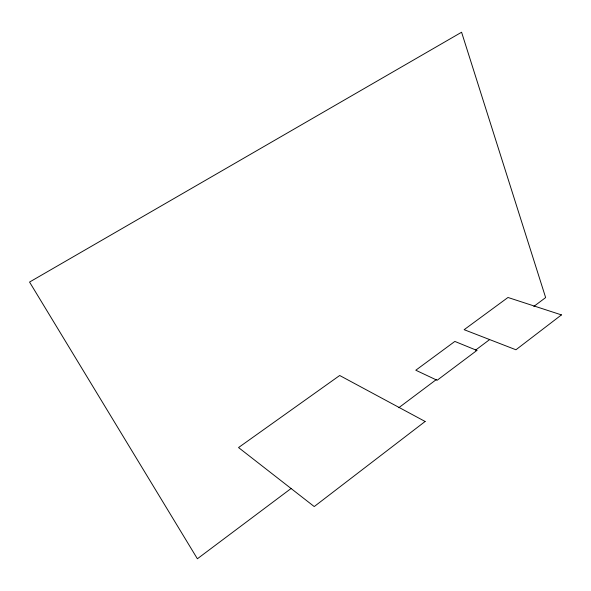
<?xml version="1.0" encoding="UTF-8"?>
<svg xmlns="http://www.w3.org/2000/svg" width="591" height="591" viewBox="0 0 591 591"><rect width="100%" height="100%" fill="white"/><g stroke="black" fill="none" stroke-linecap="round" stroke-linejoin="round"><path stroke-width="0.89" d="M291.09 488.491L197.387 558.768L29.55 282.062L461.586 32.232L545.641 297.576L533.836 306.434M398.814 407.701L436.446 379.474M475.548 350.145L489.57 339.633M425.128 421.479L314.235 506.561L238.535 447.557L339.692 375.499L425.128 421.479M561.45 314.9L515.936 349.769L464.142 329.689L507.979 297.48L561.45 314.9M476.893 350.426L437.118 380.286L415.791 370.225L454.848 341.428L476.893 350.426"/></g></svg>
